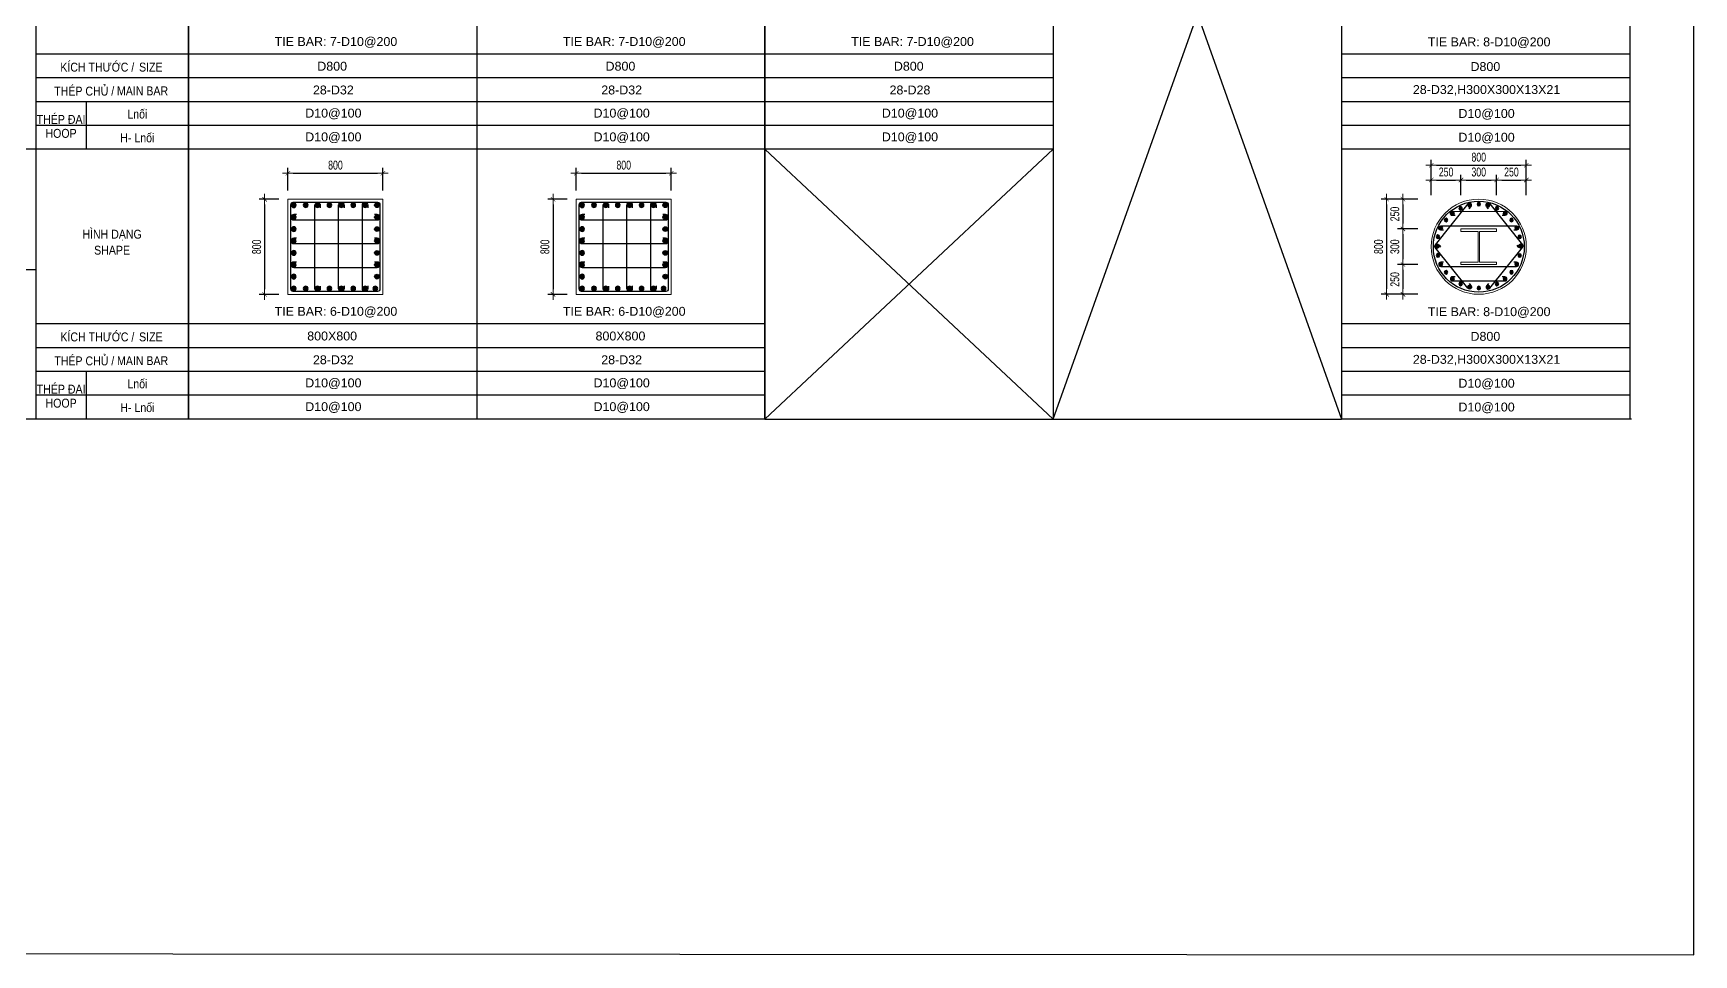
# Model space of a CAD drawing. Header units: millimetres. Extents: x 49323 to 538172, y -39336 to 181761.
# Drawn here: x 508605 to 522579, y 22637 to 30389 of the extents above; entities that cross this region are included whole.
import ezdxf
from ezdxf.enums import TextEntityAlignment as Align

# ---------------------------------------------------------------- set-up
doc = ezdxf.new("R2010")
doc.units = ezdxf.units.MM
doc.linetypes.add('CENTER2', pattern=[1.125, 0.75, -0.125, 0.125, -0.125])
doc.layers.get('Defpoints').update_dxf_attribs({"color": 151, "lineweight": 9})
for name, color, linetype in [('2', 2, 'Continuous'), ('A-ANNO-LEAD', 4, 'Continuous'), ('CEN', 1, 'CENTER2'), ('STL', 3, 'Continuous'), ('TIT1', 3, 'Continuous')]:
    doc.layers.add(name, color=color, linetype=linetype)
for name, color, linetype, lineweight in [('NDC_S_CONTINUOUS', 3, 'Continuous', 20), ('NDC_S_DIM', 1, 'Continuous', 15), ('NDC_S_VN TEXT', 7, 'Continuous', 20)]:
    doc.layers.add(name, color=color, linetype=linetype, lineweight=lineweight)
doc.styles.add('NDC_ARIAL', font='arial.ttf', dxfattribs={"width": 0.85})
doc.styles.add('NDC_DIM', font='', dxfattribs={"width": 0.75})
doc.styles.get('NDC_DIM').set_extended_font_data('Dotum')
doc.dimstyles.new('NDC_dim_30', dxfattribs={"dimscale": 30, "dimtxt": 2.5, "dimasz": 1.5, "dimexe": 1.5, "dimexo": 2.5, "dimgap": 1, "dimtad": 1, "dimdec": 0, "dimzin": 0, "dimdsep": 46, "dimtxsty": 'NDC_DIM', "dimblk": 'DIMMARK', "dimcen": 0.09, "dimdle": 1.2, "dimclrd": 1, "dimclre": 1, "dimclrt": 3, "dimadec": 0, "dimazin": 0, "dimtfac": 1, "dimtdec": 0, "dimtix": 1, "dimtofl": 0, "dimtmove": 0, "dimatfit": 3, "dimfxl": 8, "dimfxlon": 1, "dimtolj": 1, "dimtzin": 0, "dimarcsym": 0})

# ---------------------------------------------------------------- blocks, each defined once
blk = doc.blocks.new('8')
at = {"layer": '2'}
blk.add_hatch(color=256, dxfattribs=at).paths.add_polyline_path([(20, 0, 0.386127), (2, 20), (-2, 20, 0.386127), (-20, 0, 1)])
blk.add_circle((0, 0), 20, dxfattribs=at)
blk = doc.blocks.new('5')
at = {"layer": 'CEN', "rotation": 180}
blk.add_blockref('8', (0, 0), dxfattribs=at)
blk = doc.blocks.new('DIMMARK')
at = {"layer": 'NDC_S_DIM', "color": 1}
blk.add_line((-1.5, 0), (1, 0), dxfattribs=at)
at = {"layer": 'NDC_S_DIM', "color": 2, "const_width": 0.1}
blk.add_lwpolyline([(-0.42, -0.42), (0.42, 0.42)], dxfattribs=at)
blk = doc.blocks.new('*D2269')
at = {"layer": 'Defpoints', "color": 0, "ltscale": 40, "transparency": 16777216}
for p in [(511548, 29211), (510748, 28990), (511548, 28990)]:
    blk.add_point(p, dxfattribs=at)
at = {"layer": 'NDC_S_DIM', "color": 1, "lineweight": -2, "ltscale": 40, "transparency": 16777216}
for p, q in [((510748, 29065), (510748, 29256)), ((510793, 29211), (511503, 29211)), ((511548, 29065), (511548, 29256))]:
    blk.add_line(p, q, dxfattribs=at)
at = {"layer": 'NDC_S_DIM', "color": 1, "lineweight": -2, "ltscale": 40, "transparency": 16777216, "xscale": 45, "yscale": 45, "zscale": 45, "rotation": 180}
blk.add_blockref('DIMMARK', (510748, 29211), dxfattribs=at)
at = {"layer": 'NDC_S_DIM', "color": 1, "lineweight": -2, "ltscale": 40, "transparency": 16777216, "xscale": 45, "yscale": 45, "zscale": 45}
blk.add_blockref('DIMMARK', (511548, 29211), dxfattribs=at)
at = {"layer": 'NDC_S_DIM', "color": 3, "ltscale": 40, "transparency": 16777216, "insert": (511148, 29279), "char_height": 75, "attachment_point": 5, "style": 'NDC_DIM'}
blk.add_mtext('\\A1;800', dxfattribs=at)
blk = doc.blocks.new('*D2270')
at = {"layer": 'Defpoints', "color": 0, "ltscale": 40, "transparency": 16777216}
for p in [(510748, 28992), (510552, 28192), (510748, 28192)]:
    blk.add_point(p, dxfattribs=at)
at = {"layer": 'NDC_S_DIM', "color": 1, "lineweight": -2, "ltscale": 40, "transparency": 16777216}
for p, q in [((510673, 28992), (510507, 28992)), ((510552, 28947), (510552, 28237)), ((510673, 28192), (510507, 28192))]:
    blk.add_line(p, q, dxfattribs=at)
at = {"layer": 'NDC_S_DIM', "color": 1, "lineweight": -2, "ltscale": 40, "transparency": 16777216, "xscale": 45, "yscale": 45, "zscale": 45}
for p, rotation in [((510552, 28992), 90), ((510552, 28192), 270)]:
    blk.add_blockref('DIMMARK', p, dxfattribs=dict(at, rotation=rotation))
at = {"layer": 'NDC_S_DIM', "color": 3, "ltscale": 40, "transparency": 16777216, "insert": (510485, 28592), "char_height": 75, "attachment_point": 5, "rotation": 90, "style": 'NDC_DIM'}
blk.add_mtext('\\A1;800', dxfattribs=at)
blk = doc.blocks.new('*D2271')
at = {"layer": 'Defpoints', "color": 0, "ltscale": 40, "transparency": 16777216}
for p in [(513974, 29211), (513174, 28990), (513974, 28990)]:
    blk.add_point(p, dxfattribs=at)
at = {"layer": 'NDC_S_DIM', "color": 1, "lineweight": -2, "ltscale": 40, "transparency": 16777216}
for p, q in [((513174, 29065), (513174, 29256)), ((513219, 29211), (513929, 29211)), ((513974, 29065), (513974, 29256))]:
    blk.add_line(p, q, dxfattribs=at)
at = {"layer": 'NDC_S_DIM', "color": 1, "lineweight": -2, "ltscale": 40, "transparency": 16777216, "xscale": 45, "yscale": 45, "zscale": 45, "rotation": 180}
blk.add_blockref('DIMMARK', (513174, 29211), dxfattribs=at)
at = {"layer": 'NDC_S_DIM', "color": 1, "lineweight": -2, "ltscale": 40, "transparency": 16777216, "xscale": 45, "yscale": 45, "zscale": 45}
blk.add_blockref('DIMMARK', (513974, 29211), dxfattribs=at)
at = {"layer": 'NDC_S_DIM', "color": 3, "ltscale": 40, "transparency": 16777216, "insert": (513574, 29279), "char_height": 75, "attachment_point": 5, "style": 'NDC_DIM'}
blk.add_mtext('\\A1;800', dxfattribs=at)
blk = doc.blocks.new('*D2272')
at = {"layer": 'Defpoints', "color": 0, "ltscale": 40, "transparency": 16777216}
for p in [(513174, 28992), (512979, 28192), (513174, 28192)]:
    blk.add_point(p, dxfattribs=at)
at = {"layer": 'NDC_S_DIM', "color": 1, "lineweight": -2, "ltscale": 40, "transparency": 16777216}
for p, q in [((513099, 28992), (512934, 28992)), ((512979, 28947), (512979, 28237)), ((513099, 28192), (512934, 28192))]:
    blk.add_line(p, q, dxfattribs=at)
at = {"layer": 'NDC_S_DIM', "color": 1, "lineweight": -2, "ltscale": 40, "transparency": 16777216, "xscale": 45, "yscale": 45, "zscale": 45}
for p, rotation in [((512979, 28992), 90), ((512979, 28192), 270)]:
    blk.add_blockref('DIMMARK', p, dxfattribs=dict(at, rotation=rotation))
at = {"layer": 'NDC_S_DIM', "color": 3, "ltscale": 40, "transparency": 16777216, "insert": (512911, 28592), "char_height": 75, "attachment_point": 5, "rotation": 90, "style": 'NDC_DIM'}
blk.add_mtext('\\A1;800', dxfattribs=at)
blk = doc.blocks.new('*D2369')
at = {"layer": 'Defpoints', "color": 0, "ltscale": 40, "transparency": 16777216}
for p in [(521169, 29278), (520369, 28953), (521169, 28953)]:
    blk.add_point(p, dxfattribs=at)
at = {"layer": 'NDC_S_DIM', "color": 1, "lineweight": -2, "ltscale": 40, "transparency": 16777216}
for p, q in [((520369, 29038), (520369, 29323)), ((520414, 29278), (521124, 29278)), ((521169, 29038), (521169, 29323))]:
    blk.add_line(p, q, dxfattribs=at)
at = {"layer": 'NDC_S_DIM', "color": 1, "lineweight": -2, "ltscale": 40, "transparency": 16777216, "xscale": 45, "yscale": 45, "zscale": 45, "rotation": 180}
blk.add_blockref('DIMMARK', (520369, 29278), dxfattribs=at)
at = {"layer": 'NDC_S_DIM', "color": 1, "lineweight": -2, "ltscale": 40, "transparency": 16777216, "xscale": 45, "yscale": 45, "zscale": 45}
blk.add_blockref('DIMMARK', (521169, 29278), dxfattribs=at)
at = {"layer": 'NDC_S_DIM', "color": 3, "ltscale": 40, "transparency": 16777216, "insert": (520769, 29346), "char_height": 75, "attachment_point": 5, "style": 'NDC_DIM'}
blk.add_mtext('\\A1;800', dxfattribs=at)
blk = doc.blocks.new('*D2370')
at = {"layer": 'Defpoints', "color": 0, "ltscale": 40, "transparency": 16777216}
for p in [(520331, 28993), (519994, 28193), (520331, 28193)]:
    blk.add_point(p, dxfattribs=at)
at = {"layer": 'NDC_S_DIM', "color": 1, "lineweight": -2, "ltscale": 40, "transparency": 16777216}
for p, q in [((520234, 28993), (519949, 28993)), ((519994, 28948), (519994, 28238)), ((520234, 28193), (519949, 28193))]:
    blk.add_line(p, q, dxfattribs=at)
at = {"layer": 'NDC_S_DIM', "color": 1, "lineweight": -2, "ltscale": 40, "transparency": 16777216, "xscale": 45, "yscale": 45, "zscale": 45}
for p, rotation in [((519994, 28993), 90), ((519994, 28193), 270)]:
    blk.add_blockref('DIMMARK', p, dxfattribs=dict(at, rotation=rotation))
at = {"layer": 'NDC_S_DIM', "color": 3, "ltscale": 40, "transparency": 16777216, "insert": (519926, 28593), "char_height": 75, "attachment_point": 5, "rotation": 90, "style": 'NDC_DIM'}
blk.add_mtext('\\A1;800', dxfattribs=at)
blk = doc.blocks.new('*U2309')
at = {"layer": 'STL', "xscale": -0.75, "yscale": 0.75, "zscale": 0.75, "rotation": 292.5000000000001}
blk.add_blockref('5', (0, 0), dxfattribs=at)
blk = doc.blocks.new('*U2317')
at = {"layer": 'NDC_S_DIM', "color": 0, "linetype": 'ByBlock', "lineweight": -2, "transparency": 16777216}
for p, rotation in [((-25726, 37845), 321.4285714285699), ((-25669, 37900), 308.571428571427), ((-25602, 37941), 295.7142857142843), ((-25527, 37966), 282.8571428571415), ((-25448, 37974), 269.9999999999987), ((-25370, 37964), 257.1428571428559), ((-25296, 37937), 244.2857142857131), ((-25230, 37894), 231.4285714285703), ((-25769, 37779), 334.2857142857127), ((-25175, 37837), 218.5714285714274), ((-25134, 37770), 205.7142857142847), ((-25796, 37705), 347.1428571428555), ((-25109, 37695), 192.8571428571419), ((-25101, 37616), 180), ((-25798, 37548), 12.8571428571428), ((-25773, 37473), 25.71428571428561), ((-25138, 37464), 154.2857142857135), ((-25111, 37538), 167.1428571428563), ((-25732, 37405), 38.57142857142841), ((-25677, 37349), 51.42857142857117), ((-25611, 37306), 64.28571428571395), ((-25305, 37301), 115.7142857142852), ((-25238, 37343), 128.5714285714279), ((-25181, 37398), 141.4285714285707), ((-25537, 37279), 77.14285714285676), ((-25458, 37269), 89.99999999999955), ((-25380, 37276), 102.8571428571423)]:
    blk.add_blockref('*U2309', p, dxfattribs=dict(at, rotation=rotation))
blk.add_blockref('*U2309', (-25806, 37626), dxfattribs=at)
blk = doc.blocks.new('*D2371')
at = {"layer": 'Defpoints', "color": 0, "ltscale": 40, "transparency": 16777216}
for p in [(520619, 29154), (520369, 28953), (520619, 28953)]:
    blk.add_point(p, dxfattribs=at)
at = {"layer": 'NDC_S_DIM', "color": 1, "lineweight": -2, "ltscale": 40, "transparency": 16777216}
for p, q in [((520369, 29028), (520369, 29199)), ((520414, 29154), (520574, 29154)), ((520619, 29028), (520619, 29199))]:
    blk.add_line(p, q, dxfattribs=at)
at = {"layer": 'NDC_S_DIM', "color": 1, "lineweight": -2, "ltscale": 40, "transparency": 16777216, "xscale": 45, "yscale": 45, "zscale": 45, "rotation": 180}
blk.add_blockref('DIMMARK', (520369, 29154), dxfattribs=at)
at = {"layer": 'NDC_S_DIM', "color": 1, "lineweight": -2, "ltscale": 40, "transparency": 16777216, "xscale": 45, "yscale": 45, "zscale": 45}
blk.add_blockref('DIMMARK', (520619, 29154), dxfattribs=at)
at = {"layer": 'NDC_S_DIM', "color": 3, "ltscale": 40, "transparency": 16777216, "insert": (520494, 29221), "char_height": 75, "attachment_point": 5, "style": 'NDC_DIM'}
blk.add_mtext('\\A1;250', dxfattribs=at)
blk = doc.blocks.new('*D2372')
at = {"layer": 'Defpoints', "color": 0, "ltscale": 40, "transparency": 16777216}
for p in [(520919, 29154), (520619, 28953), (520919, 28953)]:
    blk.add_point(p, dxfattribs=at)
at = {"layer": 'NDC_S_DIM', "color": 1, "lineweight": -2, "ltscale": 40, "transparency": 16777216}
for p, q in [((520619, 29028), (520619, 29199)), ((520664, 29154), (520874, 29154)), ((520919, 29028), (520919, 29199))]:
    blk.add_line(p, q, dxfattribs=at)
at = {"layer": 'NDC_S_DIM', "color": 1, "lineweight": -2, "ltscale": 40, "transparency": 16777216, "xscale": 45, "yscale": 45, "zscale": 45, "rotation": 180}
blk.add_blockref('DIMMARK', (520619, 29154), dxfattribs=at)
at = {"layer": 'NDC_S_DIM', "color": 1, "lineweight": -2, "ltscale": 40, "transparency": 16777216, "xscale": 45, "yscale": 45, "zscale": 45}
blk.add_blockref('DIMMARK', (520919, 29154), dxfattribs=at)
at = {"layer": 'NDC_S_DIM', "color": 3, "ltscale": 40, "transparency": 16777216, "insert": (520769, 29221), "char_height": 75, "attachment_point": 5, "style": 'NDC_DIM'}
blk.add_mtext('\\A1;300', dxfattribs=at)
blk = doc.blocks.new('*D2373')
at = {"layer": 'Defpoints', "color": 0, "ltscale": 40, "transparency": 16777216}
for p in [(521169, 29154), (520919, 28953), (521169, 28953)]:
    blk.add_point(p, dxfattribs=at)
at = {"layer": 'NDC_S_DIM', "color": 1, "lineweight": -2, "ltscale": 40, "transparency": 16777216}
for p, q in [((520919, 29028), (520919, 29199)), ((520964, 29154), (521124, 29154)), ((521169, 29028), (521169, 29199))]:
    blk.add_line(p, q, dxfattribs=at)
at = {"layer": 'NDC_S_DIM', "color": 1, "lineweight": -2, "ltscale": 40, "transparency": 16777216, "xscale": 45, "yscale": 45, "zscale": 45, "rotation": 180}
blk.add_blockref('DIMMARK', (520919, 29154), dxfattribs=at)
at = {"layer": 'NDC_S_DIM', "color": 1, "lineweight": -2, "ltscale": 40, "transparency": 16777216, "xscale": 45, "yscale": 45, "zscale": 45}
blk.add_blockref('DIMMARK', (521169, 29154), dxfattribs=at)
at = {"layer": 'NDC_S_DIM', "color": 3, "ltscale": 40, "transparency": 16777216, "insert": (521044, 29221), "char_height": 75, "attachment_point": 5, "style": 'NDC_DIM'}
blk.add_mtext('\\A1;250', dxfattribs=at)
blk = doc.blocks.new('*D2374')
at = {"layer": 'Defpoints', "color": 0, "ltscale": 40, "transparency": 16777216}
for p in [(520331, 28993), (520131, 28743), (520331, 28743)]:
    blk.add_point(p, dxfattribs=at)
at = {"layer": 'NDC_S_DIM', "color": 1, "lineweight": -2, "ltscale": 40, "transparency": 16777216}
for p, q in [((520256, 28993), (520086, 28993)), ((520131, 28948), (520131, 28788)), ((520256, 28743), (520086, 28743))]:
    blk.add_line(p, q, dxfattribs=at)
at = {"layer": 'NDC_S_DIM', "color": 1, "lineweight": -2, "ltscale": 40, "transparency": 16777216, "xscale": 45, "yscale": 45, "zscale": 45}
for p, rotation in [((520131, 28993), 90), ((520131, 28743), 270)]:
    blk.add_blockref('DIMMARK', p, dxfattribs=dict(at, rotation=rotation))
at = {"layer": 'NDC_S_DIM', "color": 3, "ltscale": 40, "transparency": 16777216, "insert": (520063, 28868), "char_height": 75, "attachment_point": 5, "rotation": 90, "style": 'NDC_DIM'}
blk.add_mtext('\\A1;250', dxfattribs=at)
blk = doc.blocks.new('*D2375')
at = {"layer": 'Defpoints', "color": 0, "ltscale": 40, "transparency": 16777216}
for p in [(520331, 28743), (520131, 28443), (520331, 28443)]:
    blk.add_point(p, dxfattribs=at)
at = {"layer": 'NDC_S_DIM', "color": 1, "lineweight": -2, "ltscale": 40, "transparency": 16777216}
for p, q in [((520256, 28743), (520086, 28743)), ((520131, 28698), (520131, 28488)), ((520256, 28443), (520086, 28443))]:
    blk.add_line(p, q, dxfattribs=at)
at = {"layer": 'NDC_S_DIM', "color": 1, "lineweight": -2, "ltscale": 40, "transparency": 16777216, "xscale": 45, "yscale": 45, "zscale": 45}
for p, rotation in [((520131, 28743), 90), ((520131, 28443), 270)]:
    blk.add_blockref('DIMMARK', p, dxfattribs=dict(at, rotation=rotation))
at = {"layer": 'NDC_S_DIM', "color": 3, "ltscale": 40, "transparency": 16777216, "insert": (520063, 28593), "char_height": 75, "attachment_point": 5, "rotation": 90, "style": 'NDC_DIM'}
blk.add_mtext('\\A1;300', dxfattribs=at)
blk = doc.blocks.new('*D2376')
at = {"layer": 'Defpoints', "color": 0, "ltscale": 40, "transparency": 16777216}
for p in [(520331, 28443), (520131, 28193), (520331, 28193)]:
    blk.add_point(p, dxfattribs=at)
at = {"layer": 'NDC_S_DIM', "color": 1, "lineweight": -2, "ltscale": 40, "transparency": 16777216}
for p, q in [((520256, 28443), (520086, 28443)), ((520131, 28398), (520131, 28238)), ((520256, 28193), (520086, 28193))]:
    blk.add_line(p, q, dxfattribs=at)
at = {"layer": 'NDC_S_DIM', "color": 1, "lineweight": -2, "ltscale": 40, "transparency": 16777216, "xscale": 45, "yscale": 45, "zscale": 45}
for p, rotation in [((520131, 28443), 90), ((520131, 28193), 270)]:
    blk.add_blockref('DIMMARK', p, dxfattribs=dict(at, rotation=rotation))
at = {"layer": 'NDC_S_DIM', "color": 3, "ltscale": 40, "transparency": 16777216, "insert": (520063, 28318), "char_height": 75, "attachment_point": 5, "rotation": 90, "style": 'NDC_DIM'}
blk.add_mtext('\\A1;250', dxfattribs=at)

msp = doc.modelspace()

# ---------------------------------------------------------------- linework, layer by layer
at = {"layer": '2', "lineweight": -2, "ltscale": 1000}
for points in [[(511522.8, 28947.2), (511522.8, 28237.2, -0.4142136), (511502.8, 28217.2), (510792.8, 28217.2, -0.4142136), (510772.8, 28237.2), (510772.8, 28947.2, -0.4142136), (510792.8, 28967.2), (511502.8, 28967.2, -0.4142136)], [(513948.9, 28947.2), (513948.9, 28237.2, -0.4142136), (513928.9, 28217.2), (513218.9, 28217.2, -0.4142136), (513198.9, 28237.2), (513198.9, 28947.2, -0.4142136), (513218.9, 28967.2), (513928.9, 28967.2, -0.4142136)]]:
    msp.add_lwpolyline(points, format="xyb", close=True, dxfattribs=at)
at = {"layer": '2'}
for points in [[(511020.1, 28261.9), (511020.1, 28239.7, -1), (510975.1, 28239.7), (510975.1, 28941.7, -1), (511020.1, 28941.7), (511020.1, 28919.6)], [(511220.1, 28263.4), (511220.1, 28241.2, -1), (511175.1, 28241.2), (511175.1, 28943.2, -1), (511220.1, 28943.2), (511220.1, 28921.1)], [(511420.1, 28263.4), (511420.1, 28241.2, -1), (511375.1, 28241.2), (511375.1, 28943.2, -1), (511420.1, 28943.2), (511420.1, 28921.1)], [(513446.2, 28261.9), (513446.2, 28239.7, -1), (513401.2, 28239.7), (513401.2, 28941.7, -1), (513446.2, 28941.7), (513446.2, 28919.6)], [(513646.2, 28263.4), (513646.2, 28241.2, -1), (513601.2, 28241.2), (513601.2, 28943.2, -1), (513646.2, 28943.2), (513646.2, 28921.1)], [(513846.2, 28263.4), (513846.2, 28241.2, -1), (513801.2, 28241.2), (513801.2, 28943.2, -1), (513846.2, 28943.2), (513846.2, 28921.1)], [(520688.9, 28911.2), (520704.6, 28930.6, 1), (520677.2, 28952.5), (520403.1, 28608.8, 1), (520430.5, 28587), (520446, 28606.6)], [(520849.9, 28911.3), (520834.2, 28930.7, -1), (520861.5, 28952.6), (521136.1, 28609.3, -1), (521108.8, 28587.5), (521093.2, 28607.1)], [(510819.7, 28863.8), (510797.6, 28863.8, 1), (510797.6, 28818.8), (511499.6, 28818.8, 1), (511499.6, 28863.8), (511477.5, 28863.8)], [(513245.8, 28863.8), (513223.7, 28863.8, 1), (513223.7, 28818.8), (513925.7, 28818.8, 1), (513925.7, 28863.8), (513903.6, 28863.8)], [(510819.7, 28663.8), (510797.6, 28663.8, 1), (510797.6, 28618.8), (511499.6, 28618.8, 1), (511499.6, 28663.8), (511477.5, 28663.8)], [(513245.8, 28663.8), (513223.7, 28663.8, 1), (513223.7, 28618.8), (513925.7, 28618.8, 1), (513925.7, 28663.8), (513903.6, 28663.8)], [(520688.9, 28284.6), (520704.6, 28265.1, -1), (520677.2, 28243.3), (520403.1, 28587, -1), (520430.5, 28608.8), (520446, 28589.2)], [(520849.9, 28284.4), (520834.2, 28265, 1), (520861.5, 28243.1), (521136.1, 28586.4, 1), (521108.8, 28608.3), (521093.2, 28588.7)], [(510819.7, 28463.8), (510797.6, 28463.8, 1), (510797.6, 28418.8), (511499.6, 28418.8, 1), (511499.6, 28463.8), (511477.5, 28463.8)], [(513245.8, 28463.8), (513223.7, 28463.8, 1), (513223.7, 28418.8), (513925.7, 28418.8, 1), (513925.7, 28463.8), (513903.6, 28463.8)]]:
    msp.add_lwpolyline(points, format="xyb", dxfattribs=at)
at = {"layer": '2', "elevation": 0}
for points in [[(520569.5, 28855.5), (520547.4, 28855.5, -1), (520547.4, 28890.5), (520989.2, 28891, -1), (520989.2, 28856), (520967, 28856)], [(520471.7, 28732.8), (520449.6, 28732.8, -1), (520449.6, 28767.9), (521087, 28768.3, -1), (521087, 28733.3), (521064.8, 28733.3)], [(520471.7, 28462.9), (520449.6, 28462.9, 1), (520449.6, 28427.9), (521087, 28427.4, 1), (521087, 28462.4), (521064.8, 28462.4)], [(520569.5, 28340.2), (520547.4, 28340.2, 1), (520547.4, 28305.2), (520989.2, 28304.7, 1), (520989.2, 28339.7), (520967, 28339.7)]]:
    msp.add_lwpolyline(points, format="xyb", dxfattribs=at)
at = {"layer": '2', "lineweight": -2, "ltscale": 1000}
msp.add_circle((520769.3, 28592.9), 382.5, dxfattribs=at)
at = {"layer": 'A-ANNO-LEAD'}
msp.add_lwpolyline([(501243.6, 22650.2), (522578.5, 22637.1), (522578.5, 39257.1), (501243.6, 39270.2)], close=True, dxfattribs=at)
at = {"layer": 'NDC_S_CONTINUOUS', "ltscale": 70}
for points in [[(511547.8, 28992.2), (511547.8, 28192.2), (510747.8, 28192.2), (510747.8, 28992.2), (511547.8, 28992.2)], [(513973.9, 28992.2), (513973.9, 28192.2), (513173.9, 28192.2), (513173.9, 28992.2), (513973.9, 28992.2)]]:
    msp.add_lwpolyline(points, dxfattribs=at)
at = {"layer": 'NDC_S_CONTINUOUS', "ltscale": 40}
msp.add_lwpolyline([(520775.8, 28463.9), (520775.8, 28721.9), (520919.3, 28721.9), (520919.3, 28742.9), (520619.3, 28742.9), (520619.3, 28721.9), (520762.8, 28721.9), (520762.8, 28463.9), (520619.3, 28463.9), (520619.3, 28442.9), (520919.3, 28442.9), (520919.3, 28463.9)], close=True, dxfattribs=at)
at = {"layer": 'NDC_S_CONTINUOUS', "ltscale": 70}
msp.add_circle((520769.3, 28592.9), 400, dxfattribs=at)
at = {"layer": 'TIT1'}
for p, q in [((508626.5, 36467.4), (508626.5, 27143.4)), ((509910.4, 27143.4), (509910.4, 36467.4)), ((509910.4, 36467.4), (509910.4, 27143.4)), ((512336.5, 36467.4), (512336.5, 27143.4)), ((514762.6, 36467.4), (514762.6, 27143.4)), ((514762.6, 27143.4), (514762.6, 36467.4)), ((514762.6, 36467.4), (514762.6, 27143.4)), ((514762.6, 36467.4), (514762.6, 27143.4)), ((517188.7, 36467.4), (517188.7, 27143.4)), ((517188.7, 36467.4), (517188.7, 27143.4)), ((519614.8, 36467.4), (519614.8, 27143.4)), ((519614.8, 36467.4), (519614.8, 27143.4)), ((522040.9, 36467.4), (522040.9, 27143.4)), ((522040.9, 36467.4), (522040.9, 27143.4)), ((522040.9, 36467.4), (522040.9, 27143.4)), ((522040.9, 36467.4), (522040.9, 27143.4)), ((514762.6, 29412.9), (507998.6, 29412.9)), ((517188.7, 29412.9), (514762.6, 29412.9)), ((522040.9, 29412.9), (519614.8, 29412.9)), ((508626.5, 28400), (507998.6, 28400)), ((514762.6, 27143.4), (507998.6, 27143.4)), ((522053.7, 27143.4), (519614.8, 27143.4))]:
    msp.add_line(p, q, dxfattribs=at)
at = {"layer": 'TIT1', "color": 8}
for p, q in [((517188.7, 33956.3), (519614.8, 27143.4)), ((517188.7, 27143.4), (519614.8, 33956.3)), ((509910.4, 30212.9), (508624.4, 30212.9)), ((514762.6, 30212.9), (509910.4, 30212.9)), ((517188.7, 30212.9), (514762.6, 30212.9)), ((517188.7, 30212.9), (514762.6, 30212.9)), ((522040.9, 30212.9), (519614.8, 30212.9)), ((522040.9, 30212.9), (519614.8, 30212.9)), ((509910.4, 30012.9), (508624.4, 30012.9)), ((514762.6, 30012.9), (509910.4, 30012.9)), ((517188.7, 30012.9), (514762.6, 30012.9)), ((517188.7, 30012.9), (514762.6, 30012.9)), ((522040.9, 30012.9), (519614.8, 30012.9)), ((522040.9, 30012.9), (519614.8, 30012.9)), ((509910.4, 29812.9), (508624.4, 29812.9)), ((509053.6, 29412.9), (509053.6, 29812.9)), ((514762.6, 29812.9), (509910.4, 29812.9)), ((517188.7, 29812.9), (514762.6, 29812.9)), ((517188.7, 29812.9), (514762.6, 29812.9)), ((522040.9, 29812.9), (519614.8, 29812.9)), ((522040.9, 29812.9), (519614.8, 29812.9)), ((509910.4, 29612.9), (508624.4, 29612.9)), ((514762.6, 29612.9), (509910.4, 29612.9)), ((517188.7, 29612.9), (514762.6, 29612.9)), ((517188.7, 29612.9), (514762.6, 29612.9)), ((522040.9, 29612.9), (519614.8, 29612.9)), ((522040.9, 29612.9), (519614.8, 29612.9)), ((514762.6, 29412.9), (517188.7, 27143.4)), ((514762.6, 27143.4), (517188.7, 29412.9)), ((514762.6, 27943.4), (508626.5, 27943.4)), ((522040.9, 27943.4), (519614.8, 27943.4)), ((522040.9, 27943.4), (519614.8, 27943.4)), ((514762.6, 27743.4), (508626.5, 27743.4)), ((522040.9, 27743.4), (519614.8, 27743.4)), ((522040.9, 27743.4), (519614.8, 27743.4)), ((514762.6, 27543.4), (508626.5, 27543.4)), ((509054.1, 27143.4), (509054.1, 27543.4)), ((522040.9, 27543.4), (519614.8, 27543.4)), ((522040.9, 27543.4), (519614.8, 27543.4)), ((514762.6, 27343.4), (508626.5, 27343.4)), ((522040.9, 27343.4), (519614.8, 27343.4)), ((522040.9, 27343.4), (519614.8, 27343.4))]:
    msp.add_line(p, q, dxfattribs=at)
at = {"layer": 'TIT1', "ltscale": 40}
msp.add_line((514762.6, 27143.4), (519614.8, 27143.4), dxfattribs=at)

# ---------------------------------------------------------------- block references
at = {"layer": 'NDC_S_DIM', "rotation": 0.8126515942541631}
msp.add_blockref('*U2317', (546753.8, -8658.6), dxfattribs=at)
at = {"layer": 'STL', "xscale": -1}
for p in [(510797.6, 28942.2), (513223.7, 28942.2), (510797.6, 28841.3), (513223.7, 28841.3), (510797.6, 28741.3), (510797.6, 28641.3), (513223.7, 28741.3), (513223.7, 28641.3), (510797.6, 28541.3), (513223.7, 28541.3), (510797.6, 28441.3), (513223.7, 28441.3), (510797.6, 28341.3), (510797.6, 28241.3), (513223.7, 28341.3), (513223.7, 28241.3)]:
    msp.add_blockref('5', p, dxfattribs=at)
at = {"layer": 'STL', "xscale": -1, "rotation": 270}
for p in [(510897.6, 28943.2), (510997.6, 28943.2), (511097.6, 28943.2), (511197.6, 28943.2), (511297.6, 28943.2), (511397.6, 28943.2), (513323.7, 28943.2), (513423.7, 28943.2), (513523.7, 28943.2), (513623.7, 28943.2), (513723.7, 28943.2), (513823.7, 28943.2), (510797.6, 28241.3), (510897.6, 28241.3), (510997.6, 28241.3), (511097.6, 28241.3), (511197.6, 28241.3), (511297.6, 28241.3), (511397.6, 28241.3), (511483.5, 28241.3), (513223.7, 28241.3), (513323.7, 28241.3), (513423.7, 28241.3), (513523.7, 28241.3), (513623.7, 28241.3), (513723.7, 28241.3), (513823.7, 28241.3), (513909.6, 28241.3)]:
    msp.add_blockref('5', p, dxfattribs=at)
at = {"layer": 'STL'}
for p in [(511498, 28942.2), (513924.1, 28942.2), (511498, 28841.3), (513924.1, 28841.3), (511498, 28741.3), (511498, 28641.3), (513924.1, 28741.3), (513924.1, 28641.3), (511498, 28541.3), (513924.1, 28541.3), (511498, 28441.3), (513924.1, 28441.3), (511498, 28341.3), (513924.1, 28341.3)]:
    msp.add_blockref('5', p, dxfattribs=at)

# ---------------------------------------------------------------- texts
at = {"layer": 'NDC_S_VN TEXT', "style": 'NDC_ARIAL', "width": 0.85}
for s, p in [('KÍCH THƯỚC /', (509143.9, 30112.9)), ('THÉP CHỦ /', (509033.9, 29912.9)), ('THÉP ĐAI', (508839.1, 29673.9)), ('HÌNH DẠNG', (509268.5, 28700)), ('KÍCH THƯỚC /', (509144.5, 27843.4)), ('THÉP CHỦ /', (509034.4, 27643.4)), ('THÉP ĐAI', (508839.6, 27404.5))]:
    msp.add_text(s, height=75, dxfattribs=at).set_placement(p, align=Align.MIDDLE)
at = {"layer": 'TIT1', "style": 'NDC_ARIAL'}
for s, p in [('TIE BAR: 7-D10@200', (511152.2, 30313.4)), ('TIE BAR: 7-D10@200', (513578.3, 30313.4)), ('TIE BAR: 7-D10@200', (516004.3, 30313.4)), ('TIE BAR: 8-D10@200', (520856.5, 30310.4)), ('D800', (511120.3, 30111.5)), ('D800', (513546.4, 30111.5)), ('D800', (515972.5, 30111.5)), ('D800', (520824.7, 30108.5)), ('28-D32', (511130.4, 29911.5)), ('28-D32', (513556.5, 29911.5)), ('28-D28', (515982.6, 29911.5)), ('28-D32,H300X300X13X21', (520834.8, 29908.5)), ('D10@100', (511130.4, 29711.5)), ('D10@100', (513556.5, 29711.5)), ('D10@100', (515982.6, 29711.5)), ('D10@100', (520834.8, 29708.5)), ('D10@100', (511130.4, 29511.5)), ('D10@100', (513556.5, 29511.5)), ('D10@100', (515982.6, 29511.5)), ('D10@100', (520834.8, 29508.5)), ('TIE BAR: 6-D10@200', (511152.2, 28044)), ('TIE BAR: 6-D10@200', (513578.3, 28044)), ('TIE BAR: 8-D10@200', (520856.5, 28041)), ('800X800', (511120.3, 27842.1)), ('800X800', (513546.4, 27842.1)), ('D800', (520824.7, 27839.1)), ('28-D32', (511130.4, 27642.1)), ('28-D32', (513556.5, 27642.1)), ('28-D32,H300X300X13X21', (520834.8, 27639.1)), ('D10@100', (511130.4, 27442.1)), ('D10@100', (513556.5, 27442.1)), ('D10@100', (520834.8, 27439.1)), ('D10@100', (511130.4, 27242.1)), ('D10@100', (513556.5, 27242.1)), ('D10@100', (520834.8, 27239.1))]:
    msp.add_text(s, height=75, dxfattribs=at).set_placement(p, align=Align.MIDDLE)
at = {"layer": 'TIT1', "style": 'NDC_ARIAL', "width": 0.85}
for s, p in [('SIZE', (509594.4, 30104)), ('MAIN BAR', (509524.7, 29904)), ('Lnối', (509480.9, 29712.9)), ('HOOP', (508839.1, 29546.6)), ('H- Lnối', (509480.9, 29512.9)), ('SHAPE', (509268.5, 28563.8)), ('SIZE', (509595, 27834.6)), ('MAIN BAR', (509525.3, 27634.6)), ('Lnối', (509481.5, 27443.4)), ('HOOP', (508839.6, 27277.2)), ('H- Lnối', (509481.5, 27243.4))]:
    msp.add_text(s, height=75, dxfattribs=at).set_placement(p, align=Align.MIDDLE)

# ---------------------------------------------------------------- dimensions: what is measured, and where the dimension line sits
at = {"layer": 'NDC_S_DIM', "ltscale": 40}
for base, p1, p2, picture, middle in [((521169.3, 29278.5), (520369.3, 28953.4), (521169.3, 28953.4), '*D2369', (520769.3, 29346)), ((511547.8, 29211.1), (510747.8, 28989.7), (511547.8, 28989.7), '*D2269', (511147.8, 29278.6)), ((513973.9, 29211.1), (513173.9, 28989.7), (513973.9, 28989.7), '*D2271', (513573.9, 29278.6)), ((520619.3, 29153.8), (520369.3, 28953.4), (520619.3, 28953.4), '*D2371', (520494.3, 29221.4)), ((520919.3, 29153.8), (520619.3, 28953.4), (520919.3, 28953.4), '*D2372', (520769.3, 29221.4)), ((521169.3, 29153.8), (520919.3, 28953.4), (521169.3, 28953.4), '*D2373', (521044.3, 29221.4))]:
    dim = msp.add_linear_dim(base=base, p1=p1, p2=p2, dimstyle='NDC_dim_30', dxfattribs=at)
    dim.commit()
    dim.dimension.update_dxf_attribs({"geometry": picture, "text_midpoint": middle})
for base, p1, p2, picture, middle in [((510552.5, 28192.2), (510747.8, 28992.2), (510747.8, 28192.2), '*D2270', (510484.9, 28592.2)), ((512978.5, 28192.2), (513173.9, 28992.2), (513173.9, 28192.2), '*D2272', (512911, 28592.2)), ((519994, 28192.9), (520330.7, 28992.9), (520330.7, 28192.9), '*D2370', (519926.4, 28592.9)), ((520130.8, 28742.9), (520330.7, 28992.9), (520330.7, 28742.9), '*D2374', (520063.3, 28867.9)), ((520130.8, 28442.9), (520330.7, 28742.9), (520330.7, 28442.9), '*D2375', (520063.3, 28592.9)), ((520130.8, 28192.9), (520330.7, 28442.9), (520330.7, 28192.9), '*D2376', (520063.3, 28317.9))]:
    dim = msp.add_linear_dim(base=base, p1=p1, p2=p2, angle=90, dimstyle='NDC_dim_30', dxfattribs=at)
    dim.commit()
    dim.dimension.update_dxf_attribs({"geometry": picture, "text_midpoint": middle})

doc.saveas('drawing.dxf')
